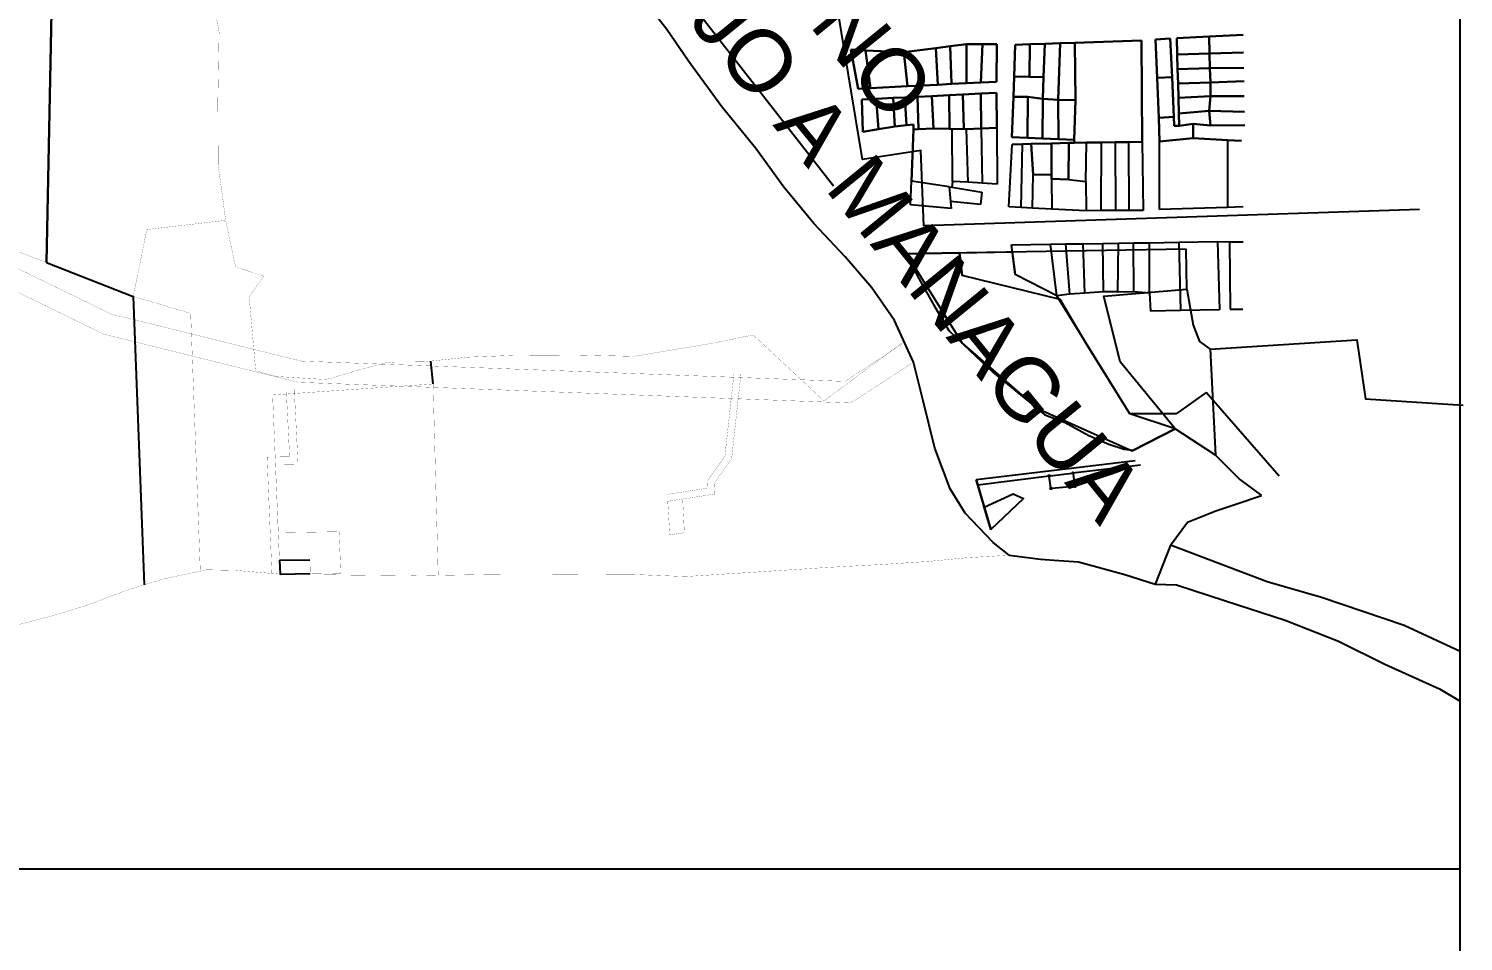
# Model space of a CAD drawing. Header units: millimetres. Extents: x 603916 to 1211550, y 1309898 to 2622648.
# Drawn here: x 605187.08 to 605213.39, y 1310763.01 to 1310779.74 of the extents above; entities that cross this region are included whole.
import ezdxf

# ---------------------------------------------------------------- set-up
doc = ezdxf.new("R2010")
doc.units = ezdxf.units.MM
for name, color, linetype in [('2', 1, 'Continuous'), ('CAJETIN', 5, 'Continuous'), ('CVL_CUADCON_LIN', 8, 'Continuous'), ('CVL_CUADCON_TX', 2, 'Continuous')]:
    doc.layers.add(name, color=color, linetype=linetype)
doc.layers.add('Nivel 30', color=7, linetype='Continuous', lineweight=0)
doc.styles.add('PUNTOS PI', font='arial.ttf', dxfattribs={"height": 2.75})

msp = doc.modelspace()

# ---------------------------------------------------------------- linework, layer by layer
msp.add_lwpolyline([(605111.667, 1310764.342), (605213.33, 1310764.342), (605213.33, 1310826.568), (605111.667, 1310826.568)], close=True)
at = {"layer": '2', "color": 1, "linetype": 'Continuous'}
for p, q in [((605195.26, 1310785.309), (605201.835, 1310776.864)), ((605204.019, 1310776.944), (605204.015, 1310777.904)), ((605204.268, 1310777.902), (605204.301, 1310776.927)), ((605204.544, 1310777.911), (605204.566, 1310776.912)), ((605204.83, 1310777.924), (605204.84, 1310776.896)), ((605206.463, 1310776.942), (605206.475, 1310777.654)), ((605206.744, 1310777.656), (605206.74, 1310776.408)), ((605206.999, 1310777.666), (605207.005, 1310776.41)), ((605207.249, 1310777.665), (605207.253, 1310776.411)), ((605207.496, 1310777.67), (605207.514, 1310776.412)), ((605207.816, 1310776.431), (605207.816, 1310777.677)), ((605209.059, 1310777.702), (605209.061, 1310776.468)), ((605205.05, 1310776.475), (605205.111, 1310777.622)), ((605205.277, 1310776.464), (605205.302, 1310777.627)), ((605203.251, 1310776.516), (605203.267, 1310776.951)), ((605203.956, 1310776.843), (605203.267, 1310776.951)), ((605204.019, 1310776.944), (605204.009, 1310776.836)), ((605204.301, 1310776.927), (605204.019, 1310776.944)), ((605204.566, 1310776.912), (605204.301, 1310776.927)), ((605204.84, 1310776.896), (605204.566, 1310776.912)), ((605205.487, 1310776.454), (605205.499, 1310777.062)), ((605205.835, 1310776.99), (605205.838, 1310776.437)), ((605206.145, 1310776.976), (605206.463, 1310776.942)), ((605206.463, 1310776.942), (605206.468, 1310776.407)), ((605203.956, 1310776.843), (605203.982, 1310776.578)), ((605203.956, 1310776.843), (605204.009, 1310776.836)), ((605204.009, 1310776.836), (605204.557, 1310776.749)), ((605204.557, 1310776.749), (605204.535, 1310776.521)), ((605203.993, 1310776.448), (605203.251, 1310776.516)), ((605203.982, 1310776.578), (605203.993, 1310776.448)), ((605204.535, 1310776.521), (605203.982, 1310776.578)), ((605205.277, 1310776.464), (605205.05, 1310776.475)), ((605205.487, 1310776.454), (605205.277, 1310776.464)), ((605205.838, 1310776.437), (605205.487, 1310776.454)), ((605206.468, 1310776.407), (605205.838, 1310776.437)), ((605206.74, 1310776.408), (605206.468, 1310776.407)), ((605207.005, 1310776.41), (605206.74, 1310776.408)), ((605207.253, 1310776.411), (605207.005, 1310776.41)), ((605207.514, 1310776.412), (605207.253, 1310776.411)), ((605209.061, 1310776.468), (605207.816, 1310776.431)), ((605209.346, 1310776.477), (605209.061, 1310776.468)), ((605205.816, 1310775.792), (605206.092, 1310775.796)), ((605206.092, 1310775.796), (605206.412, 1310775.801)), ((605206.092, 1310775.796), (605206.167, 1310774.878)), ((605206.412, 1310775.801), (605206.771, 1310775.807)), ((605206.447, 1310774.894), (605206.412, 1310775.801)), ((605206.771, 1310775.807), (605207.063, 1310775.811)), ((605206.771, 1310775.807), (605206.781, 1310774.92)), ((605207.053, 1310774.917), (605207.063, 1310775.811)), ((605207.063, 1310775.811), (605207.337, 1310775.816)), ((605207.337, 1310775.816), (605207.633, 1310775.82)), ((605207.341, 1310774.925), (605207.337, 1310775.816)), ((605207.63, 1310774.902), (605207.633, 1310775.82)), ((605207.633, 1310775.82), (605208.176, 1310775.829)), ((605208.176, 1310775.829), (605208.879, 1310775.839)), ((605208.204, 1310774.577), (605208.176, 1310775.829)), ((605208.879, 1310775.839), (605209.101, 1310775.836)), ((605208.879, 1310775.839), (605208.913, 1310774.586)), ((605209.101, 1310775.836), (605209.35, 1310775.833)), ((605209.101, 1310775.836), (605209.11, 1310774.599)), ((605205.099, 1310775.781), (605205.816, 1310775.792)), ((605205.167, 1310775.234), (605205.099, 1310775.781)), ((605205.933, 1310774.844), (605205.816, 1310775.792)), ((605208.316, 1310774.967), (605208.303, 1310775.703)), ((605187.41, 1310775.459), (605188.998, 1310774.835)), ((605205.933, 1310774.844), (605205.167, 1310775.234)), ((605188.998, 1310774.835), (605189.198, 1310769.547)), ((605206.167, 1310774.878), (605205.933, 1310774.844)), ((605207.271, 1310772.682), (605205.933, 1310774.844)), ((605206.447, 1310774.894), (605206.167, 1310774.878)), ((605206.781, 1310774.92), (605206.447, 1310774.894)), ((605207.053, 1310774.917), (605206.781, 1310774.92)), ((605207.053, 1310774.917), (605207.341, 1310774.925)), ((605207.341, 1310774.925), (605207.63, 1310774.902)), ((605207.63, 1310774.902), (605207.65, 1310774.564)), ((605208.204, 1310774.577), (605207.65, 1310774.564)), ((605208.913, 1310774.586), (605208.204, 1310774.577)), ((605209.11, 1310774.599), (605209.344, 1310774.601)), ((605208.744, 1310773.865), (605208.841, 1310771.926)), ((605194.496, 1310773.23), (605194.453, 1310773.649)), ((605208.672, 1310773.073), (605208.12, 1310772.685)), ((605210.011, 1310771.541), (605208.672, 1310773.073)), ((605208.12, 1310772.685), (605207.271, 1310772.682)), ((605208.841, 1310771.926), (605208.101, 1310772.41)), ((605208.019, 1310770.275), (605207.738, 1310769.56))]:
    msp.add_line(p, q, dxfattribs=at)
for points in [[(605212.579, 1310776.43), (605203.494, 1310776.131), (605203.439, 1310777.513), (605202.366, 1310777.348), (605201.856, 1310780.456), (605202.899, 1310780.628), (605202.773, 1310781.514), (605201.895, 1310781.396), (605201.806, 1310783.312), (605203.314, 1310783.592), (605203.137, 1310785.252), (605203.572, 1310785.292)], [(605205.061, 1310770.091), (605204.767, 1310770.322), (605204.502, 1310770.598), (605204.252, 1310770.86), (605203.979, 1310771.309), (605203.695, 1310772.051), (605203.479, 1310772.921), (605203.301, 1310773.627), (605202.958, 1310774.391), (605202.541, 1310774.99), (605202.049, 1310775.558), (605201.474, 1310776.17), (605200.928, 1310776.835), (605200.412, 1310777.546), (605199.791, 1310778.309), (605199.177, 1310779.146), (605198.782, 1310779.73), (605198.343, 1310780.298), (605197.911, 1310780.852), (605197.593, 1310781.255), (605197.184, 1310781.689), (605197.108, 1310781.748), (605196.565, 1310782.128)], [(605208.303, 1310775.703), (605203.175, 1310775.617), (605203.38, 1310775.205), (605203.677, 1310774.674), (605203.951, 1310774.21), (605204.336, 1310773.844), (605204.759, 1310773.448), (605205.235, 1310773.053), (605205.56, 1310772.792), (605205.711, 1310772.665), (605206.088, 1310772.525), (605206.518, 1310772.287), (605206.887, 1310772.124), (605207.165, 1310772.036), (605207.338, 1310772.014), (605208.101, 1310772.41)], [(605208.101, 1310772.41), (605207.094, 1310773.636), (605206.792, 1310774.837), (605208.316, 1310774.967)], [(605208.316, 1310774.967), (605208.433, 1310774.306), (605208.548, 1310774.006), (605208.744, 1310773.865)], [(605208.744, 1310773.865), (605211.432, 1310774.04), (605211.589, 1310772.959), (605213.385, 1310772.842)], [(605208.841, 1310771.926), (605209.287, 1310771.478), (605209.687, 1310771.188)], [(605208.019, 1310770.275), (605208.331, 1310770.698), (605208.848, 1310770.904), (605209.215, 1310771.027), (605209.687, 1310771.188)], [(605213.33, 1310768.323), (605212.302, 1310768.8), (605210.782, 1310769.316), (605209.788, 1310769.603), (605208.019, 1310770.275)], [(605205.061, 1310770.091), (605205.632, 1310770.019), (605205.97, 1310769.992), (605206.331, 1310769.971), (605207.181, 1310769.736), (605207.738, 1310769.56)], [(605207.738, 1310769.56), (605208.129, 1310769.547), (605209.025, 1310769.252), (605210.116, 1310768.899), (605211.095, 1310768.514), (605211.947, 1310768.091), (605212.949, 1310767.639), (605213.33, 1310767.412)]]:
    msp.add_lwpolyline(points, dxfattribs=at)
at = {"layer": '2', "color": 1, "linetype": 'Continuous', "const_width": 0.00296, "flags": 128}
for points in [[(605188.998, 1310774.835), (605189.247, 1310776.061), (605190.692, 1310776.23)], [(605203.13, 1310774.009), (605201.662, 1310772.918), (605200.364, 1310774.129), (605199.614, 1310773.975), (605198.181, 1310773.736), (605197.122, 1310773.761), (605196.003, 1310773.755), (605195.124, 1310773.721), (605194.321, 1310773.635), (605193.788, 1310773.632), (605193.623, 1310773.617), (605193.083, 1310773.471), (605192.536, 1310773.311), (605191.627, 1310773.367), (605191.243, 1310773.47), (605191.123, 1310774.83), (605191.392, 1310775.207), (605190.873, 1310775.377), (605190.696, 1310776.203)], [(605190.227, 1310769.798), (605190.051, 1310774.524), (605188.998, 1310774.835)], [(605200.015, 1310773.448), (605199.999, 1310773.301), (605199.846, 1310771.903)], [(605200.142, 1310773.434), (605200.126, 1310773.287), (605199.969, 1310771.856)], [(605191.689, 1310769.744), (605191.553, 1310773.028), (605194.496, 1310773.23), (605194.589, 1310769.72)], [(605191.553, 1310773.028), (605191.807, 1310773.046), (605191.805, 1310773.12)], [(605191.865, 1310771.895), (605191.807, 1310773.046)], [(605191.953, 1310773.13), (605191.954, 1310773.056)], [(605192.02, 1310771.75), (605191.954, 1310773.056)], [(605191.452, 1310771.889), (605191.865, 1310771.895)], [(605191.54, 1310769.756), (605191.452, 1310771.889)], [(605199.523, 1310771.451), (605199.846, 1310771.903)], [(605199.653, 1310771.413), (605199.969, 1310771.856)], [(605191.606, 1310771.743), (605192.02, 1310771.75)], [(605191.657, 1310770.503), (605191.606, 1310771.743)], [(605199.53, 1310771.318), (605199.523, 1310771.461)], [(605199.663, 1310771.21), (605199.653, 1310771.413)], [(605199.053, 1310771.247), (605198.779, 1310771.205)], [(605199.072, 1310771.121), (605198.798, 1310771.079)], [(605199.053, 1310771.247), (605199.53, 1310771.318)], [(605199.072, 1310771.121), (605199.663, 1310771.21)], [(605192.803, 1310769.762), (605192.772, 1310770.521)], [(605192.772, 1310770.521), (605192.803, 1310769.762)], [(605199.103, 1310770.504), (605198.836, 1310770.463)], [(605186.859, 1310768.809), (605187.511, 1310768.978), (605188.118, 1310769.163), (605188.919, 1310769.461), (605189.541, 1310769.653), (605190.344, 1310769.823), (605190.869, 1310769.812), (605191.711, 1310769.742), (605192.883, 1310769.727), (605194.152, 1310769.713), (605195.473, 1310769.736), (605196.99, 1310769.731), (605198.132, 1310769.738), (605199.123, 1310769.699), (605200.445, 1310769.783), (605201.736, 1310769.867), (605202.689, 1310769.918), (605203.582, 1310769.976), (605204.243, 1310770.041), (605205.061, 1310770.091)]]:
    msp.add_lwpolyline(points, dxfattribs=at)
at = {"layer": '2', "color": 1, "linetype": 'Continuous', "flags": 128}
for points in [[(605203.175, 1310775.617), (605205.115, 1310775.65), (605205.167, 1310775.234)], [(605203.175, 1310775.617), (605204.035, 1310775.632)], [(605204.145, 1310775.634), (605204.196, 1310775.218)], [(605208.101, 1310772.41), (605207.314, 1310772.002)], [(605204.453, 1310771.476), (605207.366, 1310771.825)], [(605205.807, 1310771.547), (605206.212, 1310771.596)], [(605206.227, 1310771.598), (605207.465, 1310771.746)], [(605204.719, 1310770.559), (605204.453, 1310771.476)], [(605204.453, 1310771.476), (605204.719, 1310770.559)], [(605204.481, 1310771.378), (605205.792, 1310771.545)], [(605205.822, 1310771.329), (605205.794, 1310771.531)], [(605206.245, 1310771.35), (605205.838, 1310771.315)], [(605206.229, 1310771.583), (605206.258, 1310771.366)], [(605204.599, 1310770.971), (605205.131, 1310771.215), (605205.324, 1310771.128)], [(605204.719, 1310770.559), (605205.324, 1310771.128)], [(605204.599, 1310770.971), (605204.719, 1310770.559)]]:
    msp.add_lwpolyline(points, dxfattribs=at)
for points in [[(605207.314, 1310772.002), (605208.101, 1310772.41), (605207.271, 1310772.682), (605206.491, 1310773.943), (605205.994, 1310774.776), (605204.196, 1310775.218), (605204.145, 1310775.634), (605203.175, 1310775.617), (605204.195, 1310773.977), (605205.566, 1310772.787)], [(605204.719, 1310770.559), (605204.599, 1310770.971), (605205.131, 1310771.215), (605205.324, 1310771.128)]]:
    msp.add_lwpolyline(points, close=True, dxfattribs=at)
at = {"layer": '2', "color": 1, "linetype": 'Continuous', "const_width": 0.00296, "flags": 128}
for points in [[(605198.798, 1310771.079), (605199.072, 1310771.121), (605199.103, 1310770.504), (605198.836, 1310770.463)], [(605198.798, 1310771.079), (605199.072, 1310771.121), (605199.103, 1310770.504), (605198.836, 1310770.463)], [(605191.678, 1310769.998), (605191.657, 1310770.503), (605192.772, 1310770.521), (605192.803, 1310769.762), (605192.244, 1310769.753), (605192.236, 1310770.007)], [(605191.678, 1310769.998), (605191.657, 1310770.503), (605192.772, 1310770.521), (605192.803, 1310769.762), (605192.244, 1310769.753), (605192.236, 1310770.007)], [(605191.689, 1310769.744), (605191.657, 1310770.503), (605192.772, 1310770.521), (605192.803, 1310769.762)]]:
    msp.add_lwpolyline(points, close=True, dxfattribs=at)
at = {"layer": '2', "color": 1, "linetype": 'Continuous'}
for centre in [(605206.227, 1310771.598), (605205.792, 1310771.545), (605205.824, 1310771.314), (605206.259, 1310771.351)]:
    msp.add_circle(centre, 0.0148, dxfattribs=at)
at = {"layer": 'CAJETIN'}
msp.add_line((605213.33, 1310564.098), (605213.33, 1310838.394), dxfattribs=at)
at = {"layer": 'CVL_CUADCON_LIN', "color": 4, "ltscale": 0.5, "flags": 128}
for points in [[(605191.678, 1310769.998), (605192.236, 1310770.007)], [(605191.678, 1310769.998), (605191.689, 1310769.744), (605192.244, 1310769.753)], [(605192.803, 1310769.762), (605192.803, 1310769.762)]]:
    msp.add_lwpolyline(points, dxfattribs=at)
at = {"layer": 'Nivel 30', "color": 1, "linetype": 'Continuous', "lineweight": 30}
for p, q in [((605187.61, 1310785.623), (605187.41, 1310775.459)), ((605205.995, 1310779.477), (605206.262, 1310779.485)), ((605206.262, 1310779.485), (605207.482, 1310779.524)), ((605206.277, 1310778.434), (605206.262, 1310779.485)), ((605207.482, 1310779.524), (605207.496, 1310777.67)), ((605207.744, 1310779.547), (605208.013, 1310779.563)), ((605207.774, 1310778.84), (605207.744, 1310779.547)), ((605208.013, 1310779.563), (605208.044, 1310778.856)), ((605208.132, 1310779.569), (605208.724, 1310779.599)), ((605208.14, 1310779.268), (605208.132, 1310779.569)), ((605208.724, 1310779.599), (605209.347, 1310779.63)), ((605208.724, 1310779.599), (605208.73, 1310779.288)), ((605202.156, 1310779.359), (605202.423, 1310779.346)), ((605202.291, 1310778.643), (605202.156, 1310779.359)), ((605202.423, 1310779.346), (605203.126, 1310779.312)), ((605202.423, 1310779.346), (605202.517, 1310778.654)), ((605203.126, 1310779.312), (605203.711, 1310779.388)), ((605203.193, 1310778.689), (605203.126, 1310779.312)), ((605203.711, 1310779.388), (605203.979, 1310779.422)), ((605203.751, 1310778.717), (605203.711, 1310779.388)), ((605203.979, 1310779.422), (605204.276, 1310779.461)), ((605203.979, 1310779.422), (605204, 1310778.73)), ((605204.275, 1310778.744), (605204.276, 1310779.461)), ((605204.276, 1310779.461), (605204.569, 1310779.459)), ((605204.569, 1310779.459), (605204.54, 1310778.757)), ((605204.569, 1310779.459), (605204.831, 1310779.457)), ((605204.831, 1310779.457), (605204.823, 1310778.772)), ((605205.149, 1310778.868), (605205.171, 1310779.45)), ((605205.171, 1310779.45), (605205.436, 1310779.459)), ((605205.436, 1310779.459), (605205.429, 1310778.859)), ((605205.436, 1310779.459), (605205.714, 1310779.468)), ((605205.714, 1310779.468), (605205.688, 1310778.854)), ((605205.714, 1310779.468), (605205.995, 1310779.477)), ((605205.955, 1310778.439), (605205.995, 1310779.477)), ((605208.73, 1310779.288), (605208.14, 1310779.268)), ((605208.147, 1310779.003), (605208.14, 1310779.268)), ((605208.73, 1310779.288), (605209.354, 1310779.305)), ((605208.737, 1310779.018), (605208.73, 1310779.288)), ((605208.147, 1310779.003), (605208.737, 1310779.018)), ((605208.154, 1310778.738), (605208.147, 1310779.003)), ((605208.737, 1310779.018), (605209.36, 1310779.027)), ((605208.737, 1310779.018), (605208.748, 1310778.758)), ((605203.193, 1310778.689), (605202.517, 1310778.654)), ((605203.751, 1310778.717), (605203.193, 1310778.689)), ((605204, 1310778.73), (605203.751, 1310778.717)), ((605204.275, 1310778.744), (605204, 1310778.73)), ((605204.54, 1310778.757), (605204.275, 1310778.744)), ((605204.823, 1310778.772), (605204.54, 1310778.757)), ((605205.135, 1310778.494), (605205.149, 1310778.868)), ((605205.149, 1310778.868), (605205.429, 1310778.859)), ((605205.688, 1310778.854), (605205.429, 1310778.859)), ((605205.688, 1310778.854), (605205.677, 1310778.459)), ((605208.044, 1310778.856), (605207.774, 1310778.84)), ((605207.804, 1310778.112), (605207.774, 1310778.84)), ((605208.044, 1310778.856), (605208.076, 1310778.129)), ((605208.748, 1310778.758), (605208.154, 1310778.738)), ((605208.161, 1310778.474), (605208.154, 1310778.738)), ((605209.364, 1310778.783), (605208.748, 1310778.758)), ((605208.748, 1310778.758), (605208.749, 1310778.504)), ((605202.517, 1310778.654), (605202.291, 1310778.643)), ((605202.358, 1310778.443), (605202.618, 1310778.457)), ((605202.377, 1310777.851), (605202.358, 1310778.443)), ((605202.618, 1310778.457), (605202.933, 1310778.473)), ((605202.664, 1310777.901), (605202.618, 1310778.457)), ((605202.933, 1310778.473), (605203.146, 1310778.483)), ((605202.933, 1310778.473), (605202.963, 1310777.953)), ((605203.146, 1310778.483), (605203.378, 1310778.495)), ((605203.146, 1310778.483), (605203.173, 1310777.975)), ((605203.378, 1310778.495), (605203.638, 1310778.508)), ((605203.394, 1310777.9), (605203.378, 1310778.495)), ((605203.638, 1310778.508), (605203.958, 1310778.524)), ((605203.638, 1310778.508), (605203.671, 1310777.913)), ((605203.958, 1310778.524), (605204.21, 1310778.537)), ((605203.958, 1310778.524), (605203.962, 1310777.907)), ((605204.21, 1310778.537), (605204.54, 1310778.554)), ((605204.21, 1310778.537), (605204.227, 1310777.906)), ((605204.54, 1310778.554), (605204.824, 1310778.568)), ((605204.544, 1310777.911), (605204.54, 1310778.554)), ((605204.824, 1310778.568), (605204.83, 1310777.924)), ((605205.108, 1310777.755), (605205.135, 1310778.494)), ((605205.135, 1310778.494), (605205.402, 1310778.492)), ((605205.402, 1310778.492), (605205.392, 1310777.743)), ((605205.402, 1310778.492), (605205.677, 1310778.459)), ((605205.677, 1310778.459), (605205.669, 1310777.731)), ((605205.677, 1310778.459), (605205.955, 1310778.439)), ((605205.961, 1310777.718), (605205.955, 1310778.439)), ((605206.277, 1310778.434), (605205.955, 1310778.439)), ((605206.251, 1310777.706), (605206.277, 1310778.434)), ((605208.749, 1310778.504), (605208.161, 1310778.474)), ((605208.168, 1310778.19), (605208.161, 1310778.474)), ((605208.749, 1310778.504), (605208.728, 1310778.236)), ((605209.37, 1310778.504), (605208.749, 1310778.504)), ((605208.728, 1310778.236), (605208.168, 1310778.19)), ((605208.174, 1310777.965), (605208.168, 1310778.19)), ((605208.748, 1310777.967), (605208.728, 1310778.236)), ((605209.376, 1310778.219), (605208.728, 1310778.236)), ((605202.664, 1310777.901), (605202.377, 1310777.851)), ((605202.963, 1310777.953), (605202.664, 1310777.901)), ((605203.173, 1310777.975), (605202.963, 1310777.953)), ((605203.306, 1310777.989), (605203.173, 1310777.975)), ((605203.303, 1310777.898), (605203.306, 1310777.989)), ((605203.303, 1310777.898), (605203.394, 1310777.9)), ((605203.671, 1310777.913), (605203.394, 1310777.9)), ((605203.962, 1310777.907), (605203.671, 1310777.913)), ((605203.962, 1310777.907), (605204.015, 1310777.904)), ((605204.015, 1310777.904), (605204.227, 1310777.906)), ((605204.227, 1310777.906), (605204.268, 1310777.902)), ((605204.268, 1310777.902), (605204.544, 1310777.911)), ((605204.83, 1310777.924), (605204.544, 1310777.911)), ((605207.804, 1310778.112), (605208.076, 1310778.129)), ((605207.816, 1310777.677), (605207.804, 1310778.112)), ((605208.076, 1310778.129), (605208.083, 1310777.965)), ((605208.083, 1310777.965), (605208.174, 1310777.965)), ((605208.43, 1310778), (605208.174, 1310777.965)), ((605208.748, 1310777.967), (605208.43, 1310778)), ((605208.43, 1310778), (605208.434, 1310777.739)), ((605209.381, 1310777.973), (605208.748, 1310777.967)), ((605203.267, 1310776.951), (605203.303, 1310777.898)), ((605205.392, 1310777.743), (605205.108, 1310777.755)), ((605205.669, 1310777.731), (605205.392, 1310777.743)), ((605205.46, 1310777.631), (605205.833, 1310777.64)), ((605205.961, 1310777.718), (605205.669, 1310777.731)), ((605205.833, 1310777.64), (605206.153, 1310777.648)), ((605205.833, 1310777.64), (605205.837, 1310777.07)), ((605206.251, 1310777.706), (605205.961, 1310777.718)), ((605206.153, 1310777.648), (605206.145, 1310776.976)), ((605206.153, 1310777.648), (605206.255, 1310777.651)), ((605206.255, 1310777.651), (605206.251, 1310777.706)), ((605206.475, 1310777.654), (605206.255, 1310777.651)), ((605206.475, 1310777.654), (605206.744, 1310777.656)), ((605206.744, 1310777.656), (605206.999, 1310777.666)), ((605207.249, 1310777.665), (605206.999, 1310777.666)), ((605207.496, 1310777.67), (605207.249, 1310777.665)), ((605207.816, 1310777.677), (605208.434, 1310777.739)), ((605208.434, 1310777.739), (605209.059, 1310777.702)), ((605209.059, 1310777.702), (605209.318, 1310777.689)), ((605205.111, 1310777.622), (605205.302, 1310777.627)), ((605205.302, 1310777.627), (605205.46, 1310777.631)), ((605205.46, 1310777.631), (605205.499, 1310777.062)), ((605205.837, 1310777.07), (605205.499, 1310777.062)), ((605205.835, 1310776.99), (605205.837, 1310777.07)), ((605205.835, 1310776.99), (605206.145, 1310776.976))]:
    msp.add_line(p, q, dxfattribs=at)
at = {"layer": 'Nivel 30', "color": 1, "linetype": 'Continuous', "lineweight": 30, "const_width": 0.00296, "flags": 128}
for points in [[(605190.696, 1310776.203), (605190.555, 1310777.247), (605190.549, 1310778.427), (605190.572, 1310779.682), (605190.356, 1310780.815), (605190.223, 1310781.95), (605190.118, 1310783.542)], [(605111.667, 1310775.128), (605117.688, 1310777.007), (605131.37, 1310779.458), (605148.296, 1310778.963), (605152.22, 1310778.66), (605157.526, 1310778.266), (605164.675, 1310778.408), (605171.966, 1310777.117), (605177.096, 1310776.502), (605184.419, 1310776.55), (605188.585, 1310774.514), (605192.079, 1310773.649), (605202.043, 1310773.277), (605203.088, 1310773.955)], [(605111.667, 1310774.711), (605117.782, 1310776.627), (605131.4, 1310779.066), (605148.275, 1310778.572), (605152.19, 1310778.27), (605157.515, 1310777.874), (605164.644, 1310778.016), (605171.909, 1310776.73), (605177.074, 1310776.111), (605184.33, 1310776.158), (605188.451, 1310774.145), (605192.024, 1310773.26), (605202.152, 1310772.881), (605203.301, 1310773.627)], [(605185.4, 1310776.656), (605185.416, 1310776.201), (605187.41, 1310775.459)]]:
    msp.add_lwpolyline(points, dxfattribs=at)

# ---------------------------------------------------------------- texts
at = {"layer": 'CVL_CUADCON_TX', "style": 'PUNTOS PI'}
for s, height, p in [('CAMINO', 1.1352, (605198.869, 1310782.888)), ('VIEJO A MANAGUA', 1.13521, (605197.538, 1310781.87))]:
    msp.add_text(s, height=height, rotation=309.1971, dxfattribs=at).set_placement(p)

doc.saveas('drawing.dxf')
